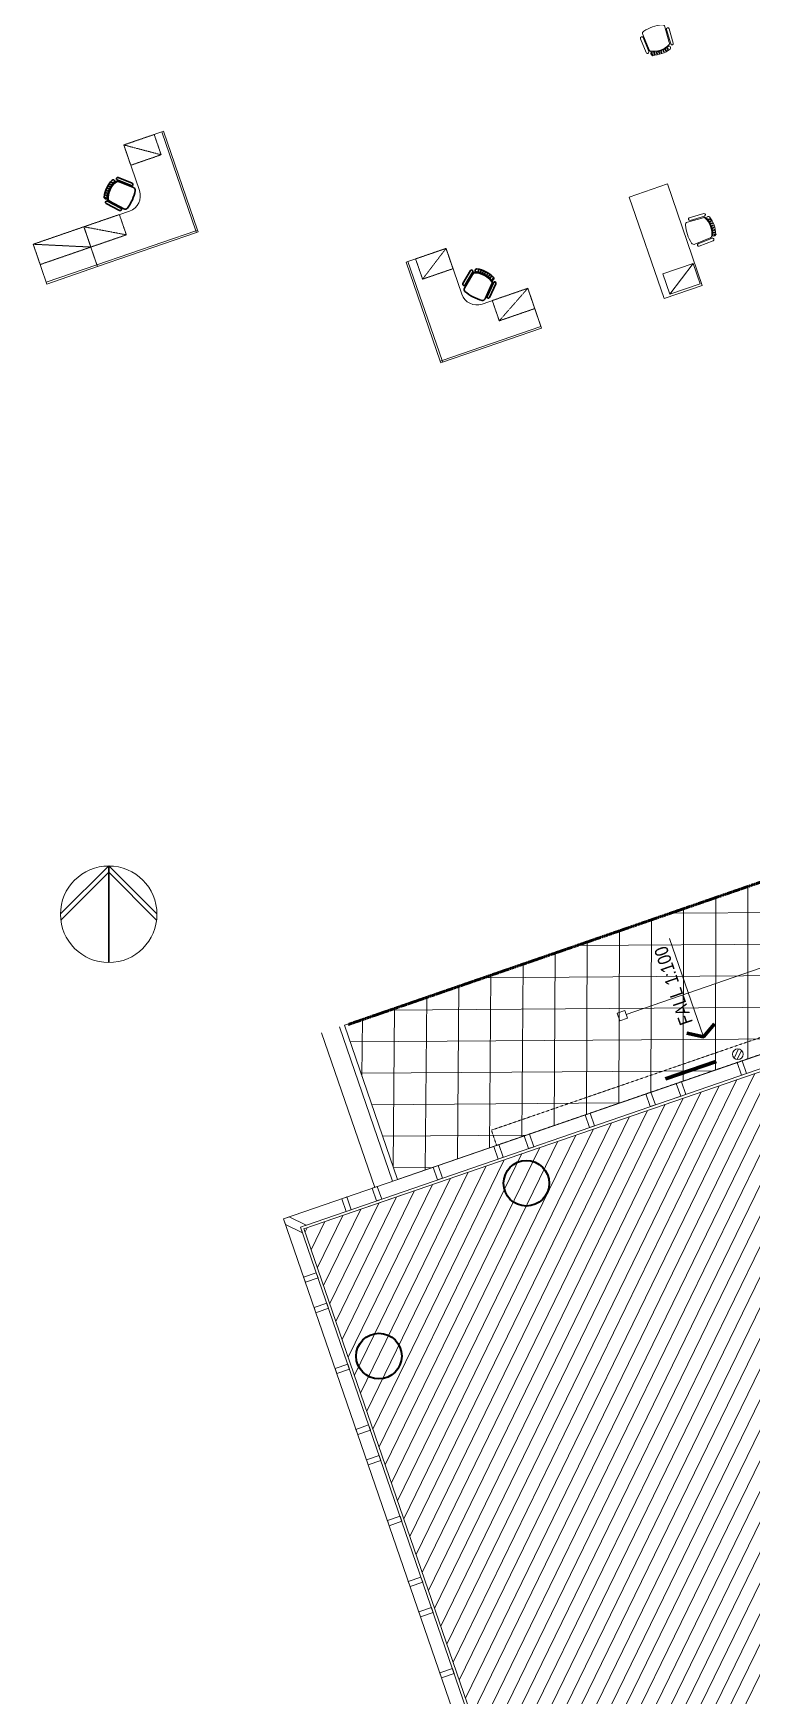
# Model space of a CAD drawing. Extents: x 760773 to 1075934, y 719259 to 1013331.
# Drawn here: x 772912 to 786319, y 798987 to 829982 of the extents above; entities that cross this region are included whole.
import ezdxf
from ezdxf.enums import TextEntityAlignment as Align

# ---------------------------------------------------------------- set-up
doc = ezdxf.new("R2010")
doc.units = 0
doc.header["$MEASUREMENT"] = 0
for name, pattern in [('DGN2', [0.82956, 0.41478, -0.41478]), ('DGN3', [1.24434, 0.8295600000000001, -0.41478]), ('HIDDEN', [0.375, 0.25, -0.125])]:
    doc.linetypes.add(name, pattern=pattern)
for name, color, linetype, lineweight in [('27', 7, 'Continuous', 0), ('72471 FF-FUR', 9, 'Continuous', 30), ('A-WALL', 2, 'Continuous', 0), ('Level 57', 7, 'Continuous', 0), ('OFFICE LEVEL 8-INT SLAB', 7, 'Continuous', 0), ('spare0', 7, 'Continuous', 0)]:
    doc.layers.add(name, color=color, linetype=linetype, lineweight=lineweight)
doc.layers.add('e-b-shell', color=253, linetype='Continuous')
doc.styles.add('Styledgn043', font='dgn043.shx')
doc.dimstyles.get("Standard").update_dxf_attribs({"dimtxt": 0.18, "dimasz": 0.18, "dimexe": 0.18, "dimexo": 0.0625, "dimgap": 0.09, "dimtad": 0, "dimtih": 1, "dimtoh": 1, "dimdec": 4, "dimzin": 0, "dimdsep": 46, "dimtxsty": 'Standard', "dimcen": 0.09, "dimadec": 0, "dimazin": 0, "dimtfac": 1, "dimtdec": 4, "dimtofl": 0, "dimtmove": 0, "dimatfit": 3, "dimfxl": 1, "dimtolj": 1, "dimtzin": 0, "dimarcsym": 0})

# ---------------------------------------------------------------- blocks, each defined once
blk = doc.blocks.new('AnonymousCell')
at = {"layer": 'e-b-shell', "lineweight": 0, "flags": 128}
for points in [[(-25.8267228155164, 19.71516574302223), (-25.79416601452976, 19.620613879757), (-25.55774912564084, 19.70201879029628), (-25.59030592360068, 19.79657065344509), (-25.8267228155164, 19.71516574302223)], [(-24.85002331295982, 16.87860864587128), (-24.81746651197318, 16.78405678272247), (-24.58104962308425, 16.86546169011854), (-24.61360642407089, 16.96001355326734), (-24.85002331295982, 16.87860864587128)], [(-23.87332381354645, 14.04205155489035), (-23.84076701244339, 13.94749968871474), (-23.60435012355447, 14.02890459599439), (-23.63690692454111, 14.12345646228641), (-23.87332381354645, 14.04205155489035)]]:
    blk.add_lwpolyline(points, dxfattribs=at)
blk = doc.blocks.new('AnonymousCell2')
at = {"layer": 'e-b-shell', "lineweight": 0, "flags": 128}
for points in [[(-25.8267828914104, 19.71515426191036), (-25.79422609030735, 19.62060240178835), (-25.55780920141842, 19.70200730918441), (-25.59036599937826, 19.79655917233322), (-25.8267828914104, 19.71515426191036)], [(-24.85008338885382, 16.87859716487583), (-24.81752659089398, 16.7840453046374), (-24.58110970188864, 16.86545021214988), (-24.61366649984848, 16.96000207227189), (-24.85008338885382, 16.87859716487583)], [(-23.87338388932403, 14.0420400738949), (-23.84082708833739, 13.94748820760287), (-23.60441019933205, 14.02889311499894), (-23.63696700031869, 14.12344498117454), (-23.87338388932403, 14.0420400738949)]]:
    blk.add_lwpolyline(points, dxfattribs=at)
blk = doc.blocks.new('AnonymousCell5')
at = {"layer": 'e-b-shell', "lineweight": 13}
for p, q in [((0.01496272161602974, 0.09875240037217736), (-0.06867315899580717, -0.07272657239809632)), ((0.068890365306288, 0.07245013280771673), (-0.0147455184487626, -0.09902883996255696))]:
    blk.add_line(p, q, dxfattribs=at)
blk.add_circle((0.0001085986150428653, -0.0001382227055728436), 0.1, dxfattribs=at)
blk = doc.blocks.new('AnonymousCell44')
at = {"layer": 'e-b-shell', "lineweight": 0}
blk.add_line((0.4490999999688938, -0.8106000000843778), (-0.1811999999918044, 1.019899999955669), dxfattribs=at)
at = {"layer": 'e-b-shell', "lineweight": 70, "flags": 128}
blk.add_lwpolyline([(0.6543999999994412, -0.5685000000521541), (0.4490999999688938, -0.8106000000843778), (0.1380999999819323, -0.7462999999988824)], dxfattribs=at)
at = {"layer": 'e-b-shell', "lineweight": 13, "style": 'Styledgn043', "width": 0.8800095992320615}
blk.add_text('FALL 1:100', height=0.25002, rotation=108.9974972222222, dxfattribs=at).set_placement((0.01849789021071047, -0.6191882237326354), align=Align.TOP_LEFT)
blk = doc.blocks.new('NOR')
at = {"layer": 'Level 57', "color": 7, "linetype": 'Continuous', "lineweight": 30}
for p, q in [((0, 1.5), (-1.5, 0)), ((0, 1.299999999930151), (-1.479999999981374, -0.1800000000512227)), ((0, 1.5), (0, -1.5)), ((0, 1.5), (1.5, 0)), ((0, 1.299999999930151), (1.479999999981374, -0.1800000000512227))]:
    blk.add_line(p, q, dxfattribs=at)
at = {"layer": 'Level 57', "color": 7, "linetype": 'Continuous', "lineweight": 13}
blk.add_circle((0, -0.01000000000931323), 1.5, dxfattribs=at)
blk = doc.blocks.new('X7')
at = {"color": 0}
for p in [(36.290625, 43.35625), (36.334375, 43.35625), (36.378125, 43.35625), (36.421875, 43.35625), (36.465625, 43.35625), (36.509375, 43.35625), (36.553125, 43.35625), (36.596875, 43.35625)]:
    blk.add_point(p, dxfattribs=at)
blk = doc.blocks.new('c71')
at = {"color": 0, "linetype": 'ByBlock'}
for p, q in [((-0.2676287045943245, 0.4146415867335163), (-0.2807783945217889, 0.1346486978703179)), ((-0.2177369129458603, 0.4113538631866686), (-0.230886602873441, 0.131360974323703)), ((-0.1995340229991052, 0.3800429396512918), (-0.2175053333075412, 0.07267822736361995)), ((-0.1923860814082363, 0.4674331368401181), (-0.1920419235809168, 0.4751422721734271)), ((0.1923860814083673, 0.4674331368401181), (0.1920419235811642, 0.4751422721734271)), ((0.1991828014100975, 0.3783417520164512), (0.2170819825275175, 0.07370766289788298)), ((0.2176862872490965, 0.4113538631866686), (0.2308359771765608, 0.1313609743234702)), ((0.2675780788974444, 0.4146415867335163), (0.2807277688249087, 0.1346486978703179))]:
    blk.add_line(p, q, dxfattribs=at)
for centre, radius, start, end in [((-0.2426828087700924, 0.4129977249600925), 0.02500000000000047, 356.2298261798279, 176.2298261798279), ((-0.1179139750361137, 0.3719240892892703), 0.08202285023499462, 119.0662889584956, 178.9881622966963), ((-0.0002142560740394402, 0.07559435223857873), 0.3821521505712517, 59.76832401219354, 120.2316759874463), ((-0.1674109565411855, 0.4663181759086438), 0.025, 177.4438499146913, 294.5277326249019), ((-0.1670667987139823, 0.4740273112417199), 0.025, 100.388448409383, 177.4438499146913), ((0.0004500657492390019, 0.003965877091977745), 0.5237106038435463, 70.41816864246042, 109.1761296822405), ((0.0004500657492390019, 0.003965877091977745), 0.4667106038435462, 70.41816864246042, 109.1761296822405), ((0.1674109565414328, 0.4663181759086438), 0.025, 245.47226737927, 2.556150085308699), ((0.1171517533259539, 0.3720597940338776), 0.08227123340431479, 1.042916231893339, 60.60246720274574), ((0.1670667987139969, 0.4740273112419527), 0.025, 2.556150085308687, 69.12966926182018), ((0.2426321830732122, 0.4129977249600925), 0.02500000000000047, 3.770173820172058, 183.770173820172), ((-0.2558324986975568, 0.133004836096894), 0.02500000000000047, 176.2298261798279, 356.2298261798279), ((-0.1676135416591933, 0.06939050381700508), 0.05, 176.2298261798279, 256.6170886865341), ((-0.002307648997280921, 0.7641911635496654), 0.7641946477770182, 256.6170886865341, 283.7289455323489), ((0.1671914078438494, 0.07040152349742129), 0.05, 283.7289455323489, 3.791322864058184), ((0.2557818730006766, 0.1330048360971268), 0.02500000000000047, 183.770173820172, 3.770173820172093)]:
    blk.add_arc(centre, radius, start, end, dxfattribs=at)
for p in [(-36.46270133998559, -42.85671357172565), (-36.46270133998547, -42.88200949560246)]:
    blk.add_blockref('X7', p, dxfattribs=at)
blk = doc.blocks.new('ws-20001')
at = {"lineweight": -2}
for p, q in [((-2.014996790324744, -0.8149506849233603), (-2.015000000000327, -0.0649999999998272)), ((-1.114925777263807, -0.8151632982228989), (-2.014996790324744, -0.8149506849233603)), ((-0.814997843781839, -2.0150000000001), (-0.8149978437838854, -1.115163289566965)), ((-0.814997843781839, -2.0150000000001), (-0.02999830917565305, -2.014999999999986)), ((-0.06499999999994088, -2.014999999999759), (-0.814997843781839, -2.0150000000001))]:
    blk.add_line(p, q, dxfattribs=at)
at = {"linetype": 'HIDDEN', "lineweight": -2, "ltscale": 0.001}
for p, q in [((-2.014996790324744, -0.8149506849233603), (-1.614996790324994, -0.2149506849233944)), ((-0.814997843781839, -2.0150000000001), (-0.4149978437817481, -1.314999999999998))]:
    blk.add_line(p, q, dxfattribs=at)
at = {"lineweight": -2, "extrusion": (0, 0, -1), "flags": 128}
for points in [[(0.06499830917800864, -0.06499999999772399), (2.015000000000327, -0.0649999999998272), (2.0150000000001, -0.02999999999991587), (0.06500000000005457, -0.02999999999985903), (0.06500000000005457, -0.06499999999988404)], [(0.06499830917539384, -2.014999999999816), (0.06499830917800864, -0.06499999999977035), (0.02999830917792679, -0.06499999999977035), (0.02999830917565305, -2.014999999999986)]]:
    blk.add_lwpolyline(points, dxfattribs=at)
at = {"linetype": 'HIDDEN', "lineweight": -2, "ltscale": 0.001, "flags": 128}
for points in [[(-1.614996790324994, -0.2149506849233944), (-2.014996790324858, -0.2149506849232239), (-2.014996790324744, -0.8149506849233603), (-1.614996790324881, -0.8149506849232466), (-1.614996790324994, -0.2149506849233944)], [(-0.4149978437817481, -1.314999999999998), (-0.8149978437817254, -1.314999999999941), (-0.814997843781839, -2.0150000000001), (-0.4149978437819755, -2.01499999999993), (-0.4149978437817481, -1.314999999999998)]]:
    blk.add_lwpolyline(points, dxfattribs=at)
at = {"lineweight": -2, "extrusion": (0, 0, -1)}
blk.add_lwpolyline([(0.06500000000005457, -0.02999999999991587), (0.02999830740952802, -0.03000000176831463), (0.02999830917804047, -0.06499999999999773), (0.06500000176811227, -0.0649999982317695)], close=True, dxfattribs=at)
at = {"lineweight": -2}
blk.add_arc((-1.114997843784295, -1.115163289567136), 0.3, 0, 89.98623631082796, dxfattribs=at)
at = {"lineweight": -2, "rotation": 136.37928158431}
blk.add_blockref('c71', (-0.9963664496578986, -0.9963664496575007), dxfattribs=at)
blk = doc.blocks.new('END-BENCH1')
at = {"linetype": 'HIDDEN', "lineweight": -2, "ltscale": 0.001}
blk.add_line((-0.4150056121812668, 0), (-0.8150056121812668, 1), dxfattribs=at)
at = {"linetype": 'HIDDEN', "lineweight": -2, "ltscale": 0.001, "extrusion": (0, 0, -1), "flags": 128}
for points in [[(0.8150056121812668, 1), (0.4150056121812668, 1), (0.4150056121812668, 0), (0.8150056121812668, 0), (0.8150056121812668, 1)], [(0.8150000000000001, 0.9999887756374665), (0.415, 0.9999887756374665), (0.415, -1.122436253353953e-05)]]:
    blk.add_lwpolyline(points, dxfattribs=at)
at = {"lineweight": -2, "flags": 128}
for points in [[(-0.8150000000000001, 0), (-0.065, 0), (-0.065, 1), (-0.8150000000000001, 1), (-0.8150000000000001, 0)], [(-0.065, 0), (-0.03, 0), (-0.03, 1), (-0.065, 1), (-0.065, 0)]]:
    blk.add_lwpolyline(points, dxfattribs=at)
blk = doc.blocks.new('X301')
at = {"color": 0}
for p in [(36290.625, 43356.25), (36334.375, 43356.25), (36378.125, 43356.25), (36421.875, 43356.25), (36465.625, 43356.25), (36509.375, 43356.25), (36553.125, 43356.25), (36596.875, 43356.25)]:
    blk.add_point(p, dxfattribs=at)
blk = doc.blocks.new('c7_11')
at = {"color": 0, "linetype": 'ByBlock', "lineweight": -2}
for p, q in [((-267.6287045943318, 414.6415867333999), (-280.7783945217961, 134.6486978704488)), ((-217.7369129460058, 411.3538631866686), (-230.8866028734701, 131.360974323703)), ((-199.5340229991125, 380.04293965135), (-217.5053333076066, 72.67822736367816)), ((-192.3860814083382, 467.4331368402055), (-192.0419235809604, 475.1422721734998)), ((192.3860814083382, 467.4331368402055), (192.0419235809604, 475.1422721734998)), ((199.1828014100029, 378.3417520163785), (217.081982527372, 73.70766289791209)), ((217.6862872489801, 411.3538631866686), (230.8359771764444, 131.360974323703)), ((267.5780788973134, 414.6415867333999), (280.7277688247705, 134.6486978704488))]:
    blk.add_line(p, q, dxfattribs=at)
for centre, radius, start, end in [((-242.6828087701651, 412.9977249600342), 25.00000000000047, 356.2298261767564, 176.2298261767565), ((-117.9139750361937, 371.9240892891685), 82.02285023499462, 119.0662889585041, 178.9881622906126), ((-0.2142560740103363, 75.59435223857872), 382.1521505712518, 59.76832401560485, 120.2316759843951), ((-167.4109565413601, 466.3181759086583), 25, 177.4438499214311, 294.527732621207), ((-167.0667987139823, 474.0273112419382), 25, 100.3884484095471, 177.4438499214214), ((0.4500657490571029, 3.965877092210576), 523.7106038435463, 70.41816863911755, 109.1761296820106), ((0.4500657490571029, 3.965877092210576), 466.7106038435463, 70.41816863911755, 109.1761296820106), ((167.4109565413601, 466.3181759086583), 25, 245.472267378793, 2.556150078568891), ((117.1517533259103, 372.0597940340522), 82.2712334043148, 1.04291623069194, 60.60246720218904), ((167.0667987139823, 474.0273112419382), 25, 2.556150078578563, 69.12966926110099), ((242.6321830731467, 412.9977249600342), 25.00000000000047, 3.770173823243595, 183.7701738232436), ((-255.8324986976295, 133.0048360970686), 25.00000000000047, 176.2298261767564, 356.2298261767564), ((-167.6135416592806, 69.39050381694688), 50, 176.229826176752, 256.6170886893883), ((-2.307648997470096, 764.1911635495053), 764.1946477770183, 256.6170886893881, 283.7289455297233), ((167.1914078437185, 70.4015234975086), 50, 283.7289455297247, 3.791322864256185), ((255.7818730006111, 133.0048360970686), 25.00000000000047, 183.7701738232436, 3.770173823243557)]:
    blk.add_arc(centre, radius, start, end, dxfattribs=at)
for p in [(-36462.70133998562, -42856.71357172569), (-36462.70133998562, -42882.00949560245)]:
    blk.add_blockref('X301', p, dxfattribs=at)
blk = doc.blocks.new('c7_21')
at = {"color": 0, "linetype": 'ByBlock', "lineweight": -2}
for p, q in [((-267.6287045943318, 414.6415867333999), (-280.7783945217961, 134.6486978704488)), ((-217.7369129460058, 411.3538631866686), (-230.8866028734701, 131.360974323703)), ((-199.5340229991125, 380.04293965135), (-217.5053333076066, 72.67822736367816)), ((-192.3860814083382, 467.4331368402055), (-192.0419235809604, 475.1422721734998)), ((192.3860814083382, 467.4331368402055), (192.0419235809604, 475.1422721734998)), ((199.1828014100029, 378.3417520163785), (217.081982527372, 73.70766289791209)), ((217.6862872489801, 411.3538631866686), (230.8359771764444, 131.360974323703)), ((267.5780788973134, 414.6415867333999), (280.7277688247705, 134.6486978704488))]:
    blk.add_line(p, q, dxfattribs=at)
for centre, radius, start, end in [((-242.6828087701651, 412.9977249600342), 25.00000000000047, 356.2298261767564, 176.2298261767565), ((-117.9139750361937, 371.9240892891685), 82.02285023499462, 119.0662889585041, 178.9881622906126), ((-0.2142560740103363, 75.59435223857872), 382.1521505712518, 59.76832401560485, 120.2316759843951), ((-167.4109565413601, 466.3181759086583), 25, 177.4438499214311, 294.527732621207), ((-167.0667987139823, 474.0273112419382), 25, 100.3884484095471, 177.4438499214214), ((0.4500657490571029, 3.965877092210576), 523.7106038435463, 70.41816863911755, 109.1761296820106), ((0.4500657490571029, 3.965877092210576), 466.7106038435463, 70.41816863911755, 109.1761296820106), ((167.4109565413601, 466.3181759086583), 25, 245.472267378793, 2.556150078568891), ((117.1517533259103, 372.0597940340522), 82.2712334043148, 1.04291623069194, 60.60246720218904), ((167.0667987139823, 474.0273112419382), 25, 2.556150078578563, 69.12966926110099), ((242.6321830731467, 412.9977249600342), 25.00000000000047, 3.770173823243595, 183.7701738232436), ((-255.8324986976295, 133.0048360970686), 25.00000000000047, 176.2298261767564, 356.2298261767564), ((-167.6135416592806, 69.39050381694688), 50, 176.229826176752, 256.6170886893883), ((-2.307648997470096, 764.1911635495053), 764.1946477770183, 256.6170886893881, 283.7289455297233), ((167.1914078437185, 70.4015234975086), 50, 283.7289455297247, 3.791322864256185), ((255.7818730006111, 133.0048360970686), 25.00000000000047, 183.7701738232436, 3.770173823243557)]:
    blk.add_arc(centre, radius, start, end, dxfattribs=at)
for p in [(-36462.70133998562, -42856.71357172569), (-36462.70133998562, -42882.00949560245)]:
    blk.add_blockref('X301', p, dxfattribs=at)

msp = doc.modelspace()

# ---------------------------------------------------------------- hatches: boundary and pattern name
at = {"layer": '27', "lineweight": 0, "true_color": 0x636466}
h = msp.add_hatch(dxfattribs=at)
h.set_pattern_fill('ANSI31', color=251, scale=1999.999999999999)
h.set_pattern_definition([(244.0000000025343, (811611.9603823989, 819556.7724439283), (224.6985115796392, -109.5927866873305), [])])
h.paths.add_polyline_path([(801994.6027095001, 810545.924800514), (800481.7729885639, 810025.015753316), (800807.3313126976, 809079.4978985765), (790618.8276711749, 805571.418009513), (794761.7185929336, 793539.589131253), (784100.1685816909, 789868.523061384), (777964.1320173768, 807693.610873224), (800326.0315570398, 815391.8072909662)])
at = {"layer": 'spare0', "linetype": 'Continuous', "lineweight": 0, "true_color": 0x555555}
h = msp.add_hatch(dxfattribs=at)
h.set_pattern_fill('USER', color=251, scale=599.9999989717211, style=0, double=1, pattern_type=0)
h.set_pattern_definition([(360, (815532289.3610811, 815558427.2561703), (-2.842170943040401e-13, 599.9999989717255), []), (90, (815532289.3610811, 815558427.2561703), (-599.9999989717255, -2.842170943040401e-13), [])])
h.paths.add_polyline_path([(778718.3610806498, 811489.7561697974), (779709.7705997261, 808610.4908206484), (809494.2020524759, 818866.0821993356), (808502.7925305404, 821745.347548725)])

# ---------------------------------------------------------------- linework, layer by layer
at = {"layer": '72471 FF-FUR', "lineweight": 0, "ltscale": 0.001000001580537662}
msp.add_line((784789.0269816525, 825115.9281933107), (785226.1108660102, 825689.4765164664), dxfattribs=at)
at = {"layer": '72471 FF-FUR', "lineweight": 0, "ltscale": 0.001000001580537662, "flags": 128}
for points in [[(785394.5904530883, 825281.2853398143), (784743.4541433458, 827172.3224897186), (784034.3152127867, 826928.1463749211), (784685.4515212192, 825037.1092233467), (785394.5904530883, 825281.2853398143)], [(785226.1108660102, 825689.4765164664), (785356.3381280308, 825311.2690857456), (784789.0269816525, 825115.9281933107), (784658.7997204671, 825494.1356233165), (785226.1108660102, 825689.4765164664)]]:
    msp.add_lwpolyline(points, dxfattribs=at)
at = {"layer": 'A-WALL', "color": 2, "linetype": 'Continuous', "lineweight": 0, "ltscale": 0.001000001580537662}
for p, q in [((784908.5853408594, 810132.8355694147), (785022.0477492814, 810171.9038100564)), ((782147.7004332575, 809182.0846459875), (782261.1628414413, 809221.1528860349)), ((779202.5590121776, 803942.291562082), (779170.0021477956, 804036.8435697556))]:
    msp.add_line(p, q, dxfattribs=at)
at = {"layer": 'OFFICE LEVEL 8-INT SLAB', "color": 4, "linetype": 'Continuous', "lineweight": 0, "ltscale": 0.001000001580537662}
msp.add_line((777964.1320173768, 807693.610873224), (779819.7485061912, 808333.012016417), dxfattribs=at)
at = {"layer": 'spare0', "color": 2, "linetype": 'DGN3', "lineweight": 53, "true_color": 0xfff500}
for p, q in [((778797.4686702522, 811503.5751032843), (811529.469810727, 822798.1786919858)), ((778797.4374620959, 811503.5643343944), (778797.4686738295, 811503.5750942228))]:
    msp.add_line(p, q, dxfattribs=at)
at = {"layer": 'spare0', "color": 2, "linetype": 'Continuous', "lineweight": 13, "true_color": 0xfff500}
for p, q in [((777581.8654110474, 807877.7584949741), (811621.3640291728, 819598.9573667059)), ((777994.8076249389, 807755.5437095175), (811466.3775216369, 819281.1821751606)), ((796139.8973795201, 753983.4225271957), (777582.4511382596, 807878.0713288793)), ((777900.2557035717, 807722.9870769996), (796294.8839453489, 754301.1937258258))]:
    msp.add_line(p, q, dxfattribs=at)
at = {"layer": 'spare0', "color": 1, "linetype": 'Continuous', "lineweight": 0}
msp.add_line((777963.1580565001, 807691.6638127583), (811434.878293637, 819216.8843208551), dxfattribs=at)
at = {"layer": 'spare0', "color": 191, "linetype": 'Continuous', "lineweight": 13, "true_color": 0xb948ff}
msp.add_line((783972.8055030126, 811688.6692073352), (804239.7769351024, 818667.1083476549), dxfattribs=at)
at = {"layer": 'spare0', "color": 2, "linetype": 'Continuous', "lineweight": 0, "true_color": 0xfff500}
for p, q in [((778623.8181840226, 811457.16386676), (779615.2186782395, 808577.9341874141)), ((778292.8117810537, 811343.4325368422), (779284.2912207893, 808463.9735782167))]:
    msp.add_line(p, q, dxfattribs=at)
at = {"layer": 'spare0', "color": 7, "linetype": 'Continuous', "lineweight": 0, "flags": 128}
msp.add_lwpolyline([(778718.3610806498, 811489.7561697974), (779709.7705997261, 808610.4908206484), (809494.2020524759, 818866.0821993356), (808502.7925305404, 821745.347548725), (778718.3610806498, 811489.7561697974)], dxfattribs=at)
at = {"layer": 'spare0', "color": 1, "linetype": 'Continuous', "lineweight": 0, "flags": 128}
msp.add_lwpolyline([(777961.2054946455, 807697.3344628832), (777961.2054946455, 807697.3344628832), (796325.3246563713, 754364.1554802668), (829796.8968480874, 765889.7995061892), (811434.8176835813, 819217.060347677)], dxfattribs=at)
at = {"layer": 'spare0', "color": 191, "linetype": 'DGN2', "lineweight": 13, "true_color": 0xb9b6ff, "flags": 128}
msp.add_lwpolyline([(781558.0320853037, 809247.573568942), (781460.4412318496, 809530.9995675106), (807547.9445859231, 818513.5971659436), (807645.5354422354, 818230.1711672561), (781558.0320853037, 809247.573568942)], dxfattribs=at)
at = {"layer": 'spare0', "color": 191, "linetype": 'Continuous', "lineweight": 13, "true_color": 0xb948ff, "flags": 128}
msp.add_lwpolyline([(783855.395130638, 811568.9202860612), (783806.5601503889, 811710.7481567871), (783948.3880196838, 811759.5831369171), (783997.2229999327, 811617.7552665481), (783855.395130638, 811568.9202860612)], dxfattribs=at)
at = {"layer": 'spare0', "color": 2, "linetype": 'Continuous', "lineweight": 0, "flags": 128}
for points in [[(786126.8923320796, 810555.7992628827), (786221.4441982526, 810588.3560667047), (786140.0501307268, 810824.7414667628), (786045.4982703961, 810792.1846680655), (786126.8923320796, 810555.7992628827)], [(784424.9578549892, 809969.7795711779), (784519.5097186589, 810002.3363764293), (784438.1156532797, 810238.7217818515), (784343.5637909214, 810206.1649777897), (784424.9578549892, 809969.7795711779)], [(784992.2693361081, 810165.1194936046), (785086.8211993016, 810197.6762970703), (785005.4271349928, 810434.0617038029), (784910.8752745432, 810401.5048983123), (784992.2693361081, 810165.1194936046)], [(783290.3349231514, 809579.0996317883), (783384.8867895636, 809611.6564353723), (783303.4927195343, 809848.0418417467), (783208.9408614668, 809815.4850403084), (783290.3349231514, 809579.0996317883)], [(782155.711923603, 809188.4198652529), (782250.2637875108, 809220.9766694317), (782168.8697268986, 809457.3620725884), (782074.3178639442, 809424.8052716273), (782155.711923603, 809188.4198652529)], [(781588.4004462978, 808993.0799441347), (781682.9523102073, 809025.6367453353), (781601.5582429203, 809262.0221514723), (781507.0063823487, 809229.4653507489), (781588.4004462978, 808993.0799441347)], [(780453.7774963416, 808602.400033952), (780548.3293597733, 808634.9568378936), (780466.9352897434, 808871.3422411687), (780372.3834353727, 808838.7854402068), (780453.7774963416, 808602.400033952)], [(779319.1544985799, 808211.7202647955), (779413.7063608209, 808244.2770695707), (779332.3122971081, 808480.6624718928), (779237.7604370147, 808448.1056709306), (779319.1544985799, 808211.7202647955)], [(778751.843016628, 808016.3803436772), (778846.394880418, 808048.9371476196), (778765.0008164658, 808285.3225537566), (778670.4489556584, 808252.7657492182), (778751.843016628, 808016.3803436772)], [(777937.1081856531, 807616.1254529972), (777619.3376181151, 807771.1133161804), (777582.5036990677, 807878.0867587354), (777689.4766727726, 807914.9205247185), (778007.2472407853, 807759.9326523561), (777900.2742651745, 807723.0988936439), (777937.1081856531, 807616.1254529972)], [(778542.7175340685, 805088.3945415039), (778575.2743353867, 804993.8426811704), (778811.6912235054, 805075.2475883971), (778779.1344255251, 805169.7994480139), (778542.7175340685, 805088.3945415039)], [(779519.4170366554, 802251.8374415649), (779551.9738345179, 802157.2855808749), (779788.390723709, 802238.690491559), (779755.8339285878, 802333.2423518908), (779519.4170366554, 802251.8374415649)], [(780496.1165357858, 799415.2803475867), (780528.6733337664, 799320.7284867782), (780765.0902259401, 799402.133394004), (780732.533425095, 799496.6852546935), (780496.1165357858, 799415.2803475867)]]:
    msp.add_lwpolyline(points, dxfattribs=at)
at = {"layer": 'spare0', "color": 5, "linetype": 'Continuous', "lineweight": 40}
for centre in [(782113.5765118632, 808540.3628845243), (779362.3850744972, 805319.2706488383)]:
    msp.add_circle(centre, 424.9999999999984, dxfattribs=at)

# ---------------------------------------------------------------- block references
at = {"color": 7, "linetype": 'Continuous', "lineweight": 0, "xscale": 999.9999999999975, "yscale": 999.9999999999975, "zscale": 999.9999999999975}
for name, p in [('AnonymousCell', (803783.420616392, 787075.1628630172)), ('AnonymousCell2', (803978.8206168457, 786507.8628629451)), ('AnonymousCell44', (784967.320616487, 812083.1628627793))]:
    msp.add_blockref(name, p, dxfattribs=at)
at = {"color": 7, "linetype": 'Continuous', "lineweight": 0, "xscale": 600.0000000000006, "yscale": 600.0000000000006, "zscale": 600.0000000000006, "rotation": 359.9993116299506}
msp.add_blockref('NOR', (774320.8712304179, 813562.2136686345), dxfattribs=at)
at = {"color": 191, "linetype": 'DGN2', "lineweight": 13, "true_color": 0xb9b6ff, "xscale": 999.9999999999975, "yscale": 999.9999999999975, "zscale": 999.9999999999975}
msp.add_blockref('AnonymousCell5', (786058.320616487, 810947.1628625414), dxfattribs=at)
at = {"layer": '72471 FF-FUR', "lineweight": 0, "ltscale": 0.001000001580537662, "extrusion": (0, 0, -1), "zscale": -1}
for name, p, rotation in [('c7_11', (-784466.3790227757, 830099.9519575306), 160.8269828877306), ('c7_21', (-785118.6415752782, 826230.3876169736), 70.82698288785414)]:
    msp.add_blockref(name, p, dxfattribs=dict(at, rotation=rotation))
at = {"layer": '72471 FF-FUR', "lineweight": 0, "ltscale": 0.001000001580537662, "extrusion": (0, 0, -1), "xscale": -1000.001580537667, "yscale": 1000.001580537667, "zscale": 1000.001580537661, "rotation": 70.99999710291353}
msp.add_blockref('ws-20001', (-776028.1653621427, 826259.2391167751), dxfattribs=at)
at = {"layer": '72471 FF-FUR', "lineweight": 0, "ltscale": 0.001000001580537662, "rotation": 109.0000028970862}
for name, p, xscale, yscale, zscale in [('END-BENCH1', (774122.9584755241, 825603.1716176262), -1000.001580537661, 1000.001580537662, 1000.001580537662), ('ws-20001', (780499.1902990188, 823799.8590609035), -1000.001580537663, 1000.001580537663, 1000.001580537663)]:
    msp.add_blockref(name, p, dxfattribs=dict(at, xscale=xscale, yscale=yscale, zscale=zscale))

# ---------------------------------------------------------------- leaders
at = {"layer": 'spare0', "color": 191, "linetype": 'Continuous', "lineweight": 0, "true_color": 0xb9b6ff}
msp.add_leader([(785651.6428062939, 810812.2256115698), (784708.9076278259, 810487.6158161184)], dimstyle='Standard', override={"dimscale": 1, "dimtxt": 0.5, "dimasz": 0.25, "dimgap": 0.25, "dimtad": 1, "dimclrd": 0, "dimlwd": 65534}, dxfattribs=at)

doc.saveas('drawing.dxf')
